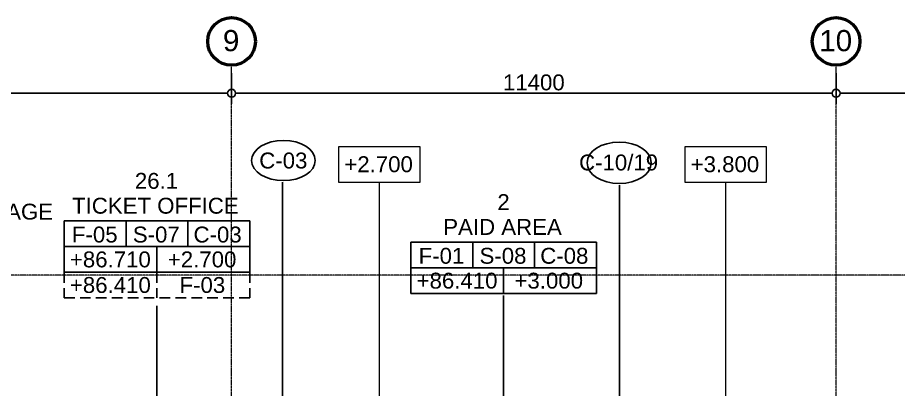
# Model space of a CAD drawing. Header units: millimetres. Extents: x -853432 to -773672, y -18171 to 22484.
# Drawn here: x -828516 to -811907, y 14095 to 21111 of the extents above; entities that cross this region are included whole.
import ezdxf

# ---------------------------------------------------------------- set-up
doc = ezdxf.new("R2010")
doc.units = ezdxf.units.MM
doc.linetypes.add('DPA_Grid _ Level 100', pattern=[10, 5.5, -1.6, 1.3, -1.6])
doc.linetypes.add('DPA_Hidden 50', pattern=[3, 2, -1])
for name, color, linetype, lineweight in [('A-ANNO-DIMS', 1, 'Continuous', 9), ('A-ANNO-NOTE', 3, 'Continuous', 25), ('A-ROOM-IDEN', 3, 'Continuous', 25), ('A-ROOM-LINE', 3, 'Continuous', 25), ('G-ANNO-TEXT', 3, 'Continuous', 9), ('S-GRID', 251, 'Continuous', 9), ('S-GRID-IDEN', 3, 'Continuous', 50)]:
    doc.layers.add(name, color=color, linetype=linetype, lineweight=lineweight)
doc.styles.add('Arial', font='arial.ttf', dxfattribs={"height": 400})
doc.styles.add('Arial_2', font='arial.ttf', dxfattribs={"height": 300})
doc.dimstyles.new('DPA-DIM-3_0_C-C', dxfattribs={"dimscale": 304.8, "dimtxt": 306.07782, "dimasz": 0.492126, "dimexe": 0.656168, "dimexo": 0.0625, "dimgap": 0.164042, "dimtad": 1, "dimdec": 0, "dimzin": 0, "dimdsep": 46, "dimtxsty": 'Arial_2', "dimblk1": 'DOTBLANK', "dimblk2": 'DOTBLANK', "dimsah": 1, "dimcen": 0.09, "dimdle": 0.656168, "dimadec": 8, "dimazin": 0, "dimtfac": 1, "dimtdec": 4, "dimtix": 1, "dimtmove": 0, "dimatfit": 3, "dimfxl": 1.312336, "dimfxlon": 1, "dimtvp": 1, "dimtolj": 1, "dimtzin": 0, "dimarcsym": 2})

# ---------------------------------------------------------------- blocks, each defined once
blk = doc.blocks.new('DPA_Room Tag Box - Standard-4486259-4251-01 ENLARGED CONCOURSE LEVEL - REFLECTED CEILING PLAN - SHEET 2')
at = {"layer": 'A-ROOM-LINE'}
for p, q in [((-17.5, -2.94), (-17.5, -12.6)), ((-17.5, -2.94), (17.5, -2.94)), ((-5.83, -2.94), (-5.83, -7.77)), ((5.83, -2.94), (5.83, -7.77)), ((17.5, -2.94), (17.5, -12.6)), ((-17.5, -7.77), (17.5, -7.77)), ((0, -7.77), (0, -12.6)), ((-17.5, -12.6), (17.5, -12.6))]:
    blk.add_line(p, q, dxfattribs=at)
blk = doc.blocks.new('DPA_Room Tag SubFloor - Standard-4594770-4251-01 ENLARGED CONCOURSE LEVEL - REFLECTED CEILING PLAN - SHEET 2')
at = {"layer": 'A-ROOM-IDEN', "linetype": 'DPA_Hidden 50'}
for p, q in [((-17.5, -12.65), (-17.5, -17.48)), ((0, -12.65), (0, -17.48)), ((17.5, -12.65), (17.5, -17.48)), ((-17.5, -17.48), (17.5, -17.48))]:
    blk.add_line(p, q, dxfattribs=at)
at = {"layer": 'A-ROOM-LINE'}
for p, q in [((-17.5, -2.98), (-17.5, -12.65)), ((-17.5, -2.98), (17.5, -2.98)), ((-5.83, -2.98), (-5.83, -7.81)), ((5.83, -2.98), (5.83, -7.81)), ((17.5, -2.98), (17.5, -12.65)), ((-17.5, -7.81), (17.5, -7.81)), ((0, -7.81), (0, -12.65)), ((-17.5, -12.65), (17.5, -12.65))]:
    blk.add_line(p, q, dxfattribs=at)
blk = doc.blocks.new('DPA_TAG Room-Ceiling - STANDARD-8527542-4251-01 ENLARGED CONCOURSE LEVEL - REFLECTED CEILING PLAN - SHEET 2')
at = {"layer": 'A-ROOM-IDEN'}
blk.add_ellipse((0, 0), major_axis=(-6, 0), ratio=0.633333, dxfattribs=at)
blk = doc.blocks.new('Ceiling Tags - Ceiling Tags-9510765-4251-01 ENLARGED CONCOURSE LEVEL - REFLECTED CEILING PLAN - SHEET 2')
at = {"layer": 'A-ANNO-NOTE'}
blk.add_ellipse((0, 0), major_axis=(6.05, 0), ratio=0.646436, dxfattribs=at)
blk = doc.blocks.new('Grid - 100 Scale-2291345-4251-01 ENLARGED CONCOURSE LEVEL - REFLECTED CEILING PLAN - SHEET 2')
at = {"layer": 'S-GRID-IDEN'}
blk.add_circle((0, 0), 4.5, dxfattribs=at)
blk = doc.blocks.new('_DotBlank')
at = {"color": 0, "linetype": 'ByBlock', "lineweight": -2}
blk.add_line((-0.5, 0), (-1, 0), dxfattribs=at)
blk.add_circle((0, 0), 0.5, dxfattribs=at)
blk = doc.blocks.new('*D2033')
at = {"layer": 'A-ANNO-DIMS', "color": 0, "lineweight": -2, "transparency": 16777216}
for p, q in [((0, 16485), (0, 15904)), ((11400, 16485), (11400, 15904)), ((150, 16104), (11250, 16104))]:
    blk.add_line(p, q, dxfattribs=at)
at = {"layer": 'Defpoints', "color": 0, "transparency": 16777216}
for p in [(0, 16504), (11400, 16504), (11400, 16104)]:
    blk.add_point(p, dxfattribs=at)
at = {"layer": 'A-ANNO-DIMS', "color": 0, "lineweight": -2, "transparency": 16777216, "xscale": 150, "yscale": 150, "zscale": 150, "rotation": 180}
blk.add_blockref('_DotBlank', (0, 16104), dxfattribs=at)
at = {"layer": 'A-ANNO-DIMS', "color": 0, "lineweight": -2, "transparency": 16777216, "xscale": 150, "yscale": 150, "zscale": 150}
blk.add_blockref('_DotBlank', (11400, 16104), dxfattribs=at)
at = {"layer": 'A-ANNO-DIMS', "color": 0, "transparency": 16777216, "insert": (5700, 16307), "char_height": 300, "width": 1384.41, "attachment_point": 5, "style": 'Arial_2'}
blk.add_mtext('\\A1;11400', dxfattribs=at)
blk = doc.blocks.new('*D2034')
at = {"layer": 'A-ANNO-DIMS', "color": 0, "lineweight": -2, "transparency": 16777216}
for p, q in [((11400, 16485), (11400, 15904)), ((22800, 16485), (22800, 15904)), ((11550, 16104), (22650, 16104))]:
    blk.add_line(p, q, dxfattribs=at)
at = {"layer": 'Defpoints', "color": 0, "transparency": 16777216}
for p in [(11400, 16504), (22800, 16504), (22800, 16104)]:
    blk.add_point(p, dxfattribs=at)
at = {"layer": 'A-ANNO-DIMS', "color": 0, "lineweight": -2, "transparency": 16777216, "xscale": 150, "yscale": 150, "zscale": 150, "rotation": 180}
blk.add_blockref('_DotBlank', (11400, 16104), dxfattribs=at)
at = {"layer": 'A-ANNO-DIMS', "color": 0, "lineweight": -2, "transparency": 16777216, "xscale": 150, "yscale": 150, "zscale": 150}
blk.add_blockref('_DotBlank', (22800, 16104), dxfattribs=at)
at = {"layer": 'A-ANNO-DIMS', "color": 0, "transparency": 16777216, "insert": (17100, 16307), "char_height": 300, "width": 1384.41, "attachment_point": 5, "style": 'Arial_2'}
blk.add_mtext('\\A1;11400', dxfattribs=at)
blk = doc.blocks.new('*D2035')
at = {"layer": 'A-ANNO-DIMS', "color": 0, "lineweight": -2, "transparency": 16777216}
for p, q in [((22800, 16485), (22800, 15904)), ((34200, 16485), (34200, 15904)), ((22950, 16104), (34050, 16104))]:
    blk.add_line(p, q, dxfattribs=at)
at = {"layer": 'Defpoints', "color": 0, "transparency": 16777216}
for p in [(22800, 16504), (34200, 16504), (34200, 16104)]:
    blk.add_point(p, dxfattribs=at)
at = {"layer": 'A-ANNO-DIMS', "color": 0, "lineweight": -2, "transparency": 16777216, "xscale": 150, "yscale": 150, "zscale": 150, "rotation": 180}
blk.add_blockref('_DotBlank', (22800, 16104), dxfattribs=at)
at = {"layer": 'A-ANNO-DIMS', "color": 0, "lineweight": -2, "transparency": 16777216, "xscale": 150, "yscale": 150, "zscale": 150}
blk.add_blockref('_DotBlank', (34200, 16104), dxfattribs=at)
at = {"layer": 'A-ANNO-DIMS', "color": 0, "transparency": 16777216, "insert": (28500, 16307), "char_height": 300, "width": 1384.41, "attachment_point": 5, "style": 'Arial_2'}
blk.add_mtext('\\A1;11400', dxfattribs=at)
blk = doc.blocks.new('*U2031')
at = {"layer": 'S-GRID', "linetype": 'DPA_Grid _ Level 100'}
for p, q in [((11400, -21399.8), (11400, 16631.7)), ((22800, -21399.8), (22800, 16631.7)), ((57000, 12673), (-16649.5, 12673))]:
    blk.add_line(p, q, dxfattribs=at)
at = {"layer": 'S-GRID-IDEN', "xscale": 99.99999999999993, "yscale": 99.99999999999993, "zscale": 99.99999999999993}
for p in [(11400, 17081.7), (22800, 17081.7)]:
    blk.add_blockref('Grid - 100 Scale-2291345-4251-01 ENLARGED CONCOURSE LEVEL - REFLECTED CEILING PLAN - SHEET 2', p, dxfattribs=at)
at = {"layer": 'S-GRID-IDEN', "lineweight": 9, "char_height": 400, "attachment_point": 1, "style": 'Arial'}
for s, insert, width in [('9', (11236.7, 17297.6), 376.793), ('10', (22481.2, 17297.6), 753.586)]:
    blk.add_mtext(s, dxfattribs=dict(at, insert=insert, width=width))
at = {"layer": 'A-ANNO-DIMS'}
for base, p1, p2, picture, middle in [((11400, 16104.3), (0, 16504.3), (11400, 16504.3), '*D2033', (5700, 16307.4)), ((22800, 16104.3), (11400, 16504.3), (22800, 16504.3), '*D2034', (17100, 16307.4)), ((34200, 16104.3), (22800, 16504.3), (34200, 16504.3), '*D2035', (28500, 16307.4))]:
    dim = blk.add_linear_dim(base=base, p1=p1, p2=p2, dimstyle='DPA-DIM-3_0_C-C', override={"dimpost": '<>', "dimfxl": 11400}, dxfattribs=at)
    dim.commit()
    dim.dimension.update_dxf_attribs({"geometry": picture, "text_midpoint": middle})

msp = doc.modelspace()

# ---------------------------------------------------------------- linework, layer by layer
at = {"layer": 'A-ANNO-NOTE'}
msp.add_line((-817168, 8887), (-817168, 17949), dxfattribs=at)
at = {"layer": 'A-ROOM-IDEN'}
for p, q in [((-823521, 8309), (-823521, 18003)), ((-819352, 9129), (-819352, 15867)), ((-825889, 6974), (-825889, 15672))]:
    msp.add_line(p, q, dxfattribs=at)
at = {"layer": 'G-ANNO-TEXT', "color": 10}
for p, q in [((-821695, 8406), (-821695, 17999)), ((-815164, 8956), (-815164, 17999))]:
    msp.add_line(p, q, dxfattribs=at)
at = {"layer": 'G-ANNO-TEXT', "color": 10, "flags": 128}
for points in [[(-822459, 18681), (-820930, 18681), (-820930, 17999), (-822459, 17999)], [(-815928, 18681), (-814399, 18681), (-814399, 17999), (-815928, 17999)]]:
    msp.add_lwpolyline(points, close=True, dxfattribs=at)

# ---------------------------------------------------------------- block references
msp.add_blockref('*U2031', (-835882, 3579))
at = {"layer": 'A-ANNO-NOTE', "xscale": 100, "yscale": 100, "zscale": 100}
msp.add_blockref('Ceiling Tags - Ceiling Tags-9510765-4251-01 ENLARGED CONCOURSE LEVEL - REFLECTED CEILING PLAN - SHEET 2', (-817172, 18371), dxfattribs=at)
at = {"layer": 'A-ROOM-IDEN', "xscale": 99.99999999999993, "yscale": 99.99999999999993, "zscale": 99.99999999999993}
for name, p in [('DPA_TAG Room-Ceiling - STANDARD-8527542-4251-01 ENLARGED CONCOURSE LEVEL - REFLECTED CEILING PLAN - SHEET 2', (-823503, 18414)), ('DPA_Room Tag SubFloor - Standard-4594770-4251-01 ENLARGED CONCOURSE LEVEL - REFLECTED CEILING PLAN - SHEET 2', (-825889, 17572)), ('DPA_Room Tag Box - Standard-4486259-4251-01 ENLARGED CONCOURSE LEVEL - REFLECTED CEILING PLAN - SHEET 2', (-819352, 17167))]:
    msp.add_blockref(name, p, dxfattribs=at)

# ---------------------------------------------------------------- texts
at = {"layer": 'A-ANNO-NOTE', "lineweight": 9, "insert": (-817929, 18527), "char_height": 300, "width": 1835.86, "attachment_point": 1, "style": 'Arial_2'}
msp.add_mtext('C-10/19', dxfattribs=at)
at = {"layer": 'A-ROOM-IDEN', "lineweight": 9, "char_height": 300, "attachment_point": 1, "style": 'Arial_2'}
for s, insert, width in [('C-03', (-823960, 18564), 1114.35), ('26.1', (-826305, 18180), 1010.13), ('2', (-819470, 17779), 288.61), ('UNPAID AREA/PASSAGE', (-832808, 17599), 6100.84), ('TICKET OFFICE', (-827490, 17711), 3872.15), ('PAID AREA', (-820490, 17310), 2749.79), ('F-05', (-827492, 17167), 1058.23), ('S-07', (-826344, 17167), 1090.29), ('C-03', (-825199, 17167), 1114.35), ('+86.710', (-827531, 16698), 1883.97), ('+2.700', (-825684, 16698), 1595.36), ('F-01', (-820954, 16766), 1058.23), ('S-08', (-819806, 16766), 1090.29), ('C-08', (-818661, 16766), 1114.35), ('+86.410', (-820993, 16297), 1883.97), ('+3.000', (-819147, 16297), 1595.36), ('+86.410', (-827531, 16215), 1883.97), ('F-03', (-825463, 16215), 1058.23)]:
    msp.add_mtext(s, dxfattribs=dict(at, insert=insert, width=width))
at = {"layer": 'G-ANNO-TEXT', "color": 7, "char_height": 300, "width": 1595.36, "attachment_point": 1, "style": 'Arial_2'}
for s, insert in [('+2.700', (-822356, 18494)), ('+3.800', (-815825, 18494))]:
    msp.add_mtext(s, dxfattribs=dict(at, insert=insert))

doc.saveas('drawing.dxf')
